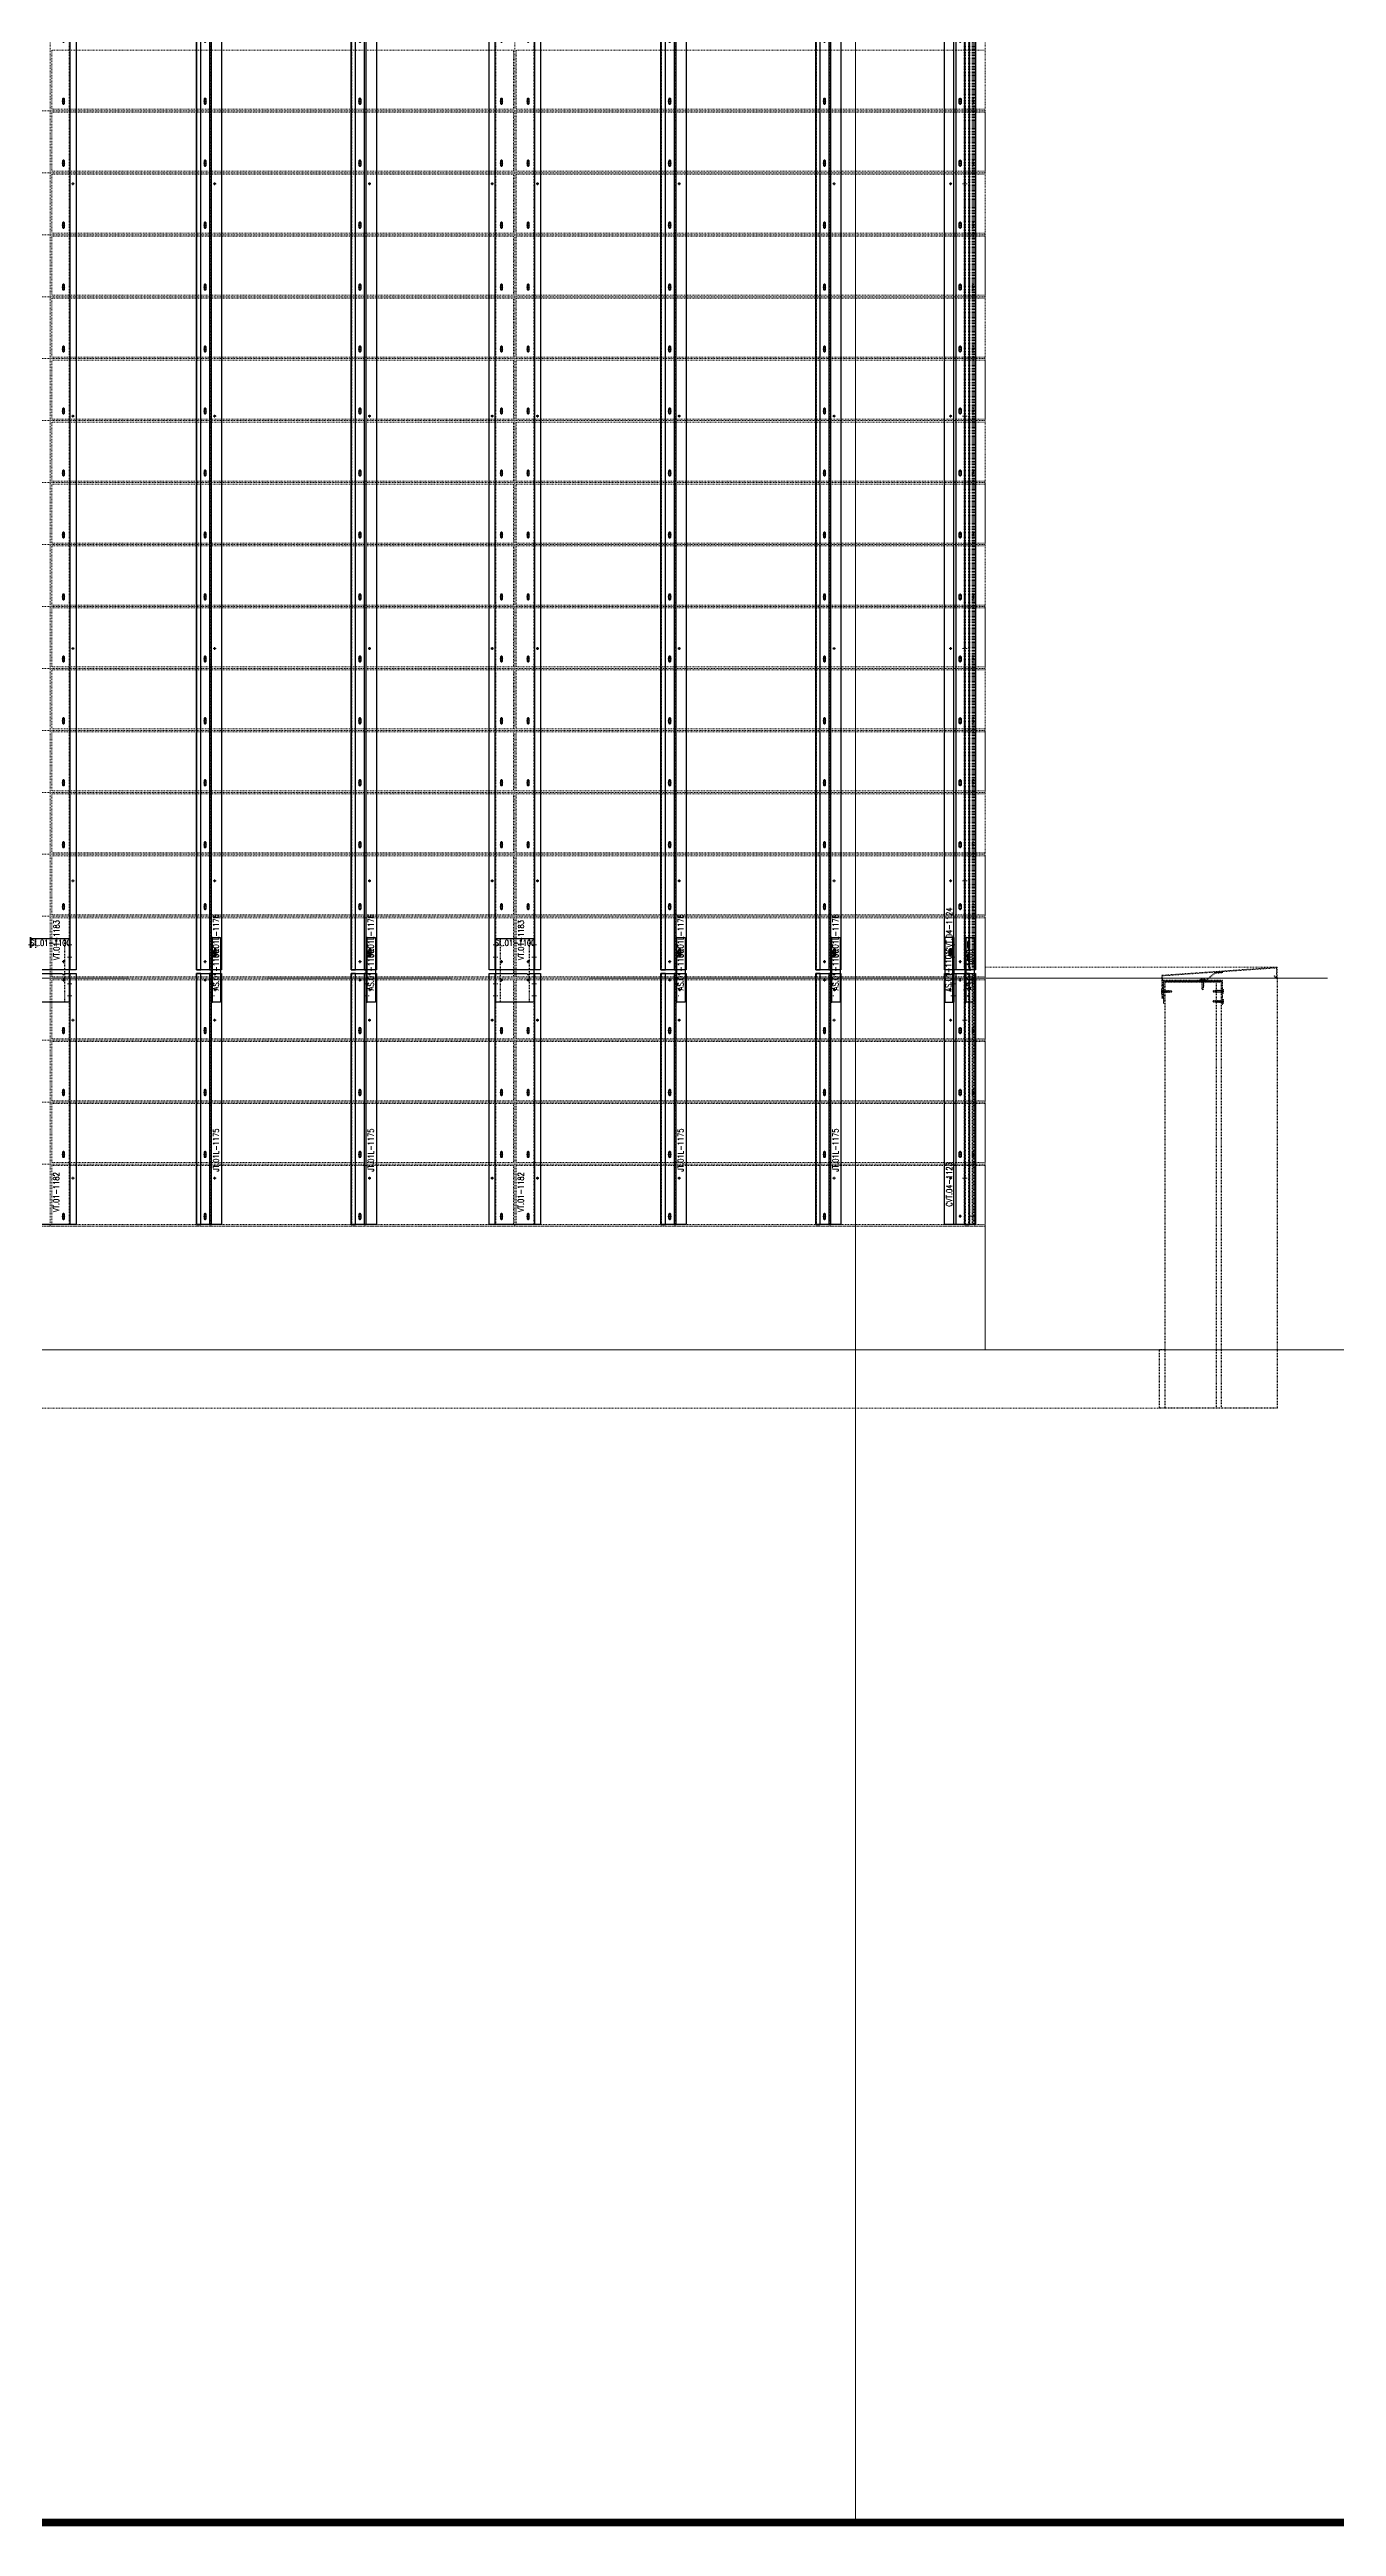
# Model space of a CAD drawing. Header units: inches. Extents: x 841 to 14369, y -4386 to -3225.
# Drawn here: x 6697.4 to 6863.6, y -4190.6 to -3870.8 of the extents above; entities that cross this region are included whole.
import ezdxf
from ezdxf.xclip import XClip

# ---------------------------------------------------------------- set-up
doc = ezdxf.new("R2010")
doc.units = ezdxf.units.IN
doc.header["$MEASUREMENT"] = 0
doc.header["$XCLIPFRAME"] = 0
for name, pattern in [('NBK_Center', [0.541667, 0.333333, -0.0625, 0.083333, -0.0625]), ('NBK_Center2', [0.270833, 0.166667, -0.03125, 0.041667, -0.03125]), ('NBK_CenterX2', [1.083333, 0.666667, -0.125, 0.166667, -0.125]), ('NBK_Hidden', [0.125, 0.083333, -0.041667]), ('NBK_Hidden2', [0.0625, 0.041667, -0.020833])]:
    doc.linetypes.add(name, pattern=pattern)
doc.layers.get('Defpoints').update_dxf_attribs({"color": 250, "lineweight": 0})
for name, color, linetype, lineweight in [('!Bracket', 11, 'Continuous', 25), ('!Dimension', 50, 'Continuous', 5), ('!Extrusion', 140, 'Continuous', 25), ('!Gridline', 112, 'NBK_CenterX2', 5), ('!Hatch', 8, 'Continuous', 5), ('!Linetype_Center', 220, 'NBK_Center', 9), ('!Linetype_Center2', 222, 'NBK_Center2', 9), ('!Linetype_Hidden', 210, 'NBK_Hidden', 9), ('!Misc1', 254, 'Continuous', 5), ('!Misc2', 252, 'NBK_Hidden2', 5)]:
    doc.layers.add(name, color=color, linetype=linetype, lineweight=lineweight)
doc.styles.add('Romans', font='romans.shx', dxfattribs={"width": 0.8})

# ---------------------------------------------------------------- blocks, each defined once
blk = doc.blocks.new('A$C5F5E0350')
for p, q in [((0, -364.16), (0, 165.69)), ((-1596.96, -258), (370.98, -258))]:
    blk.add_line(p, q)
blk = doc.blocks.new('A$C5F5E04A0')
at = {"layer": '!Linetype_Hidden'}
for p, q in [((-104, 16), (-104, 324)), ((-44, 16), (-44, 324)), ((-204.25, 160), (16.75, 160)), ((-204.25, 152), (16.75, 152)), ((-204.25, 144), (16.75, 144)), ((-204.25, 136), (16.75, 136)), ((-204.25, 128), (16.75, 128)), ((-204.25, 120), (16.75, 120)), ((-204.25, 112), (16.75, 112)), ((-204.25, 104), (16.75, 104)), ((-204.25, 96), (16.75, 96)), ((-204.25, 88), (16.75, 88)), ((-204.25, 80), (16.75, 80)), ((-204.25, 72), (16.75, 72)), ((-204.25, 64), (16.75, 64)), ((-204.25, 56), (16.75, 56)), ((-204.25, 48), (16.75, 48)), ((-204.25, 40), (16.75, 40)), ((-204.25, 32), (16.75, 32)), ((-204.25, 24), (16.75, 24)), ((-204.25, 16), (16.75, 16))]:
    blk.add_line(p, q, dxfattribs=at)
for points in [[(-103.81, 160.19), (-44.19, 160.19), (-44.19, 167.81), (-103.81, 167.81)], [(-43.81, 160.19), (16.75, 160.19), (16.75, 167.81), (-43.81, 167.81)], [(-103.81, 159.81), (-44.19, 159.81), (-44.19, 152.19), (-103.81, 152.19)], [(-43.81, 159.81), (16.75, 159.81), (16.75, 152.19), (-43.81, 152.19)], [(-103.81, 144.19), (-44.19, 144.19), (-44.19, 151.81), (-103.81, 151.81)], [(-43.81, 144.19), (16.75, 144.19), (16.75, 151.81), (-43.81, 151.81)], [(-103.81, 143.81), (-44.19, 143.81), (-44.19, 136.19), (-103.81, 136.19)], [(-43.81, 143.81), (16.75, 143.81), (16.75, 136.19), (-43.81, 136.19)], [(-103.81, 128.19), (-44.19, 128.19), (-44.19, 135.81), (-103.81, 135.81)], [(-43.81, 128.19), (16.75, 128.19), (16.75, 135.81), (-43.81, 135.81)], [(-103.81, 127.81), (-44.19, 127.81), (-44.19, 120.19), (-103.81, 120.19)], [(-43.81, 127.81), (16.75, 127.81), (16.75, 120.19), (-43.81, 120.19)], [(-103.81, 112.19), (-44.19, 112.19), (-44.19, 119.81), (-103.81, 119.81)], [(-43.81, 112.19), (16.75, 112.19), (16.75, 119.81), (-43.81, 119.81)], [(-103.81, 111.81), (-44.19, 111.81), (-44.19, 104.19), (-103.81, 104.19)], [(-43.81, 111.81), (16.75, 111.81), (16.75, 104.19), (-43.81, 104.19)], [(-103.81, 96.19), (-44.19, 96.19), (-44.19, 103.81), (-103.81, 103.81)], [(-43.81, 96.19), (16.75, 96.19), (16.75, 103.81), (-43.81, 103.81)], [(-103.81, 95.81), (-44.19, 95.81), (-44.19, 88.19), (-103.81, 88.19)], [(-43.81, 95.81), (16.75, 95.81), (16.75, 88.19), (-43.81, 88.19)], [(-103.81, 80.19), (-44.19, 80.19), (-44.19, 87.81), (-103.81, 87.81)], [(-43.81, 80.19), (16.75, 80.19), (16.75, 87.81), (-43.81, 87.81)], [(-103.81, 79.81), (-44.19, 79.81), (-44.19, 72.19), (-103.81, 72.19)], [(-43.81, 79.81), (16.75, 79.81), (16.75, 72.19), (-43.81, 72.19)], [(-103.81, 64.19), (-44.19, 64.19), (-44.19, 71.81), (-103.81, 71.81)], [(-43.81, 64.19), (16.75, 64.19), (16.75, 71.81), (-43.81, 71.81)], [(-103.81, 63.81), (-44.19, 63.81), (-44.19, 56.19), (-103.81, 56.19)], [(-43.81, 63.81), (16.75, 63.81), (16.75, 56.19), (-43.81, 56.19)], [(-103.81, 55.81), (-44.19, 55.81), (-44.19, 48.19), (-103.81, 48.19)], [(-43.81, 55.81), (16.75, 55.81), (16.75, 48.19), (-43.81, 48.19)], [(-103.81, 47.81), (-44.19, 47.81), (-44.19, 40.19), (-103.81, 40.19)], [(-43.81, 47.81), (16.75, 47.81), (16.75, 40.19), (-43.81, 40.19)], [(-103.81, 39.81), (-44.19, 39.81), (-44.19, 32.19), (-103.81, 32.19)], [(-43.81, 39.81), (16.75, 39.81), (16.75, 32.19), (-43.81, 32.19)], [(-103.81, 31.81), (-44.19, 31.81), (-44.19, 24.19), (-103.81, 24.19)], [(-43.81, 31.81), (16.75, 31.81), (16.75, 24.19), (-43.81, 24.19)], [(-103.81, 23.81), (-44.19, 23.81), (-44.19, 16.19), (-103.81, 16.19)], [(-43.81, 23.81), (16.75, 23.81), (16.75, 16.19), (-43.81, 16.19)]]:
    blk.add_lwpolyline(points, close=True, dxfattribs=at)
blk = doc.blocks.new('*U831')
at = {"color": 0, "linetype": 'ByBlock'}
for p, q in [((0.1, -0.01), (-0.1, -0.04)), ((0.1, -0.07), (-0.1, -0.1)), ((0.1, -0.14), (-0.1, -0.16)), ((0.1, -0.2), (-0.1, -0.22)), ((0.1, -0.26), (-0.1, -0.29)), ((0.1, -0.32), (-0.1, -0.35)), ((0.1, -0.39), (-0.1, -0.41)), ((0.1, -0.45), (-0.1, -0.47)), ((0.1, -0.51), (-0.1, -0.54)), ((0.1, -0.57), (-0.1, -0.6)), ((0.1, -0.64), (-0.1, -0.66)), ((0.1, -0.7), (-0.1, -0.72)), ((0.02, -0.75), (-0.01, -0.93)), ((0, -1), (-0.01, -0.93)), ((0.08, -0.75), (0, -1))]:
    blk.add_line(p, q, dxfattribs=at)
blk.add_lwpolyline([(-0.17, 0.06), (0.17, 0.06, -0.999262), (0.17, 0), (-0.17, 0, -1.000932)], format="xyb", close=True)
for points in [[(0.07, 0), (-0.07, 0), (-0.07, -0.02)], [(0.07, 0), (0.1, -0.01), (0.07, -0.03), (0.07, -0.06)], [(-0.07, -0.08), (-0.07, -0.05), (-0.1, -0.04), (-0.07, -0.02)], [(-0.07, -0.14), (-0.07, -0.11), (-0.1, -0.1), (-0.07, -0.08)], [(-0.07, -0.2), (-0.07, -0.17), (-0.1, -0.16), (-0.07, -0.14)], [(-0.07, -0.27), (-0.07, -0.23), (-0.1, -0.22), (-0.07, -0.2)], [(-0.07, -0.33), (-0.07, -0.3), (-0.1, -0.29), (-0.07, -0.27)], [(-0.07, -0.39), (-0.07, -0.36), (-0.1, -0.35), (-0.07, -0.33)], [(-0.07, -0.45), (-0.07, -0.42), (-0.1, -0.41), (-0.07, -0.39)], [(-0.07, -0.52), (-0.07, -0.48), (-0.1, -0.47), (-0.07, -0.45)], [(-0.07, -0.58), (-0.07, -0.55), (-0.1, -0.54), (-0.07, -0.52)], [(-0.07, -0.64), (-0.07, -0.61), (-0.1, -0.6), (-0.07, -0.58)], [(-0.07, -0.7), (-0.07, -0.67), (-0.1, -0.66), (-0.07, -0.64)], [(-0.07, -0.77), (-0.07, -0.73), (-0.1, -0.72), (-0.07, -0.7)], [(0.07, -0.75), (0.08, -0.75), (0.08, -0.93), (0, -1), (-0.08, -0.93), (-0.08, -0.75), (-0.07, -0.75), (-0.07, -0.77)], [(0.07, -0.06), (0.1, -0.07), (0.07, -0.09), (0.07, -0.12)], [(0.07, -0.12), (0.1, -0.14), (0.07, -0.15), (0.07, -0.19)], [(0.07, -0.19), (0.1, -0.2), (0.07, -0.22), (0.07, -0.25)], [(0.07, -0.25), (0.1, -0.26), (0.07, -0.28), (0.07, -0.31)], [(0.07, -0.31), (0.1, -0.32), (0.07, -0.34), (0.07, -0.38)], [(0.07, -0.38), (0.1, -0.39), (0.07, -0.41), (0.07, -0.44)], [(0.07, -0.44), (0.1, -0.45), (0.07, -0.47), (0.07, -0.5)], [(0.07, -0.5), (0.1, -0.51), (0.07, -0.53), (0.07, -0.56)], [(0.07, -0.56), (0.1, -0.57), (0.07, -0.59), (0.07, -0.62)], [(0.07, -0.62), (0.1, -0.64), (0.07, -0.66), (0.07, -0.69)], [(0.07, -0.69), (0.1, -0.7), (0.07, -0.72), (0.07, -0.75)]]:
    blk.add_lwpolyline(points, dxfattribs=at)
for centre, radius, start, end in [((-0.04, -0.93), 0.0417, 132.5802, 180.5455), ((-0.05, -0.94), 0.0414, 11.0573, 109.1534)]:
    blk.add_arc(centre, radius, start, end, dxfattribs=at)
blk = doc.blocks.new('A$C5E8AE244')
at = {"layer": '!Hatch', "const_width": 0.0625}
blk.add_lwpolyline([(-6.42, 1.19), (-7.43, 1.26)], dxfattribs=at)
at = {"layer": '!Hatch'}
blk.add_lwpolyline([(-6.42, 1.15), (-7.44, 1.22), (-7.43, 1.3), (-6.42, 1.23)], close=True, dxfattribs=at)
at = {"layer": '!Misc1'}
blk.add_lwpolyline([(-14.49, 1.83), (-14.49, 1.87), (-14.45, 1.87)], dxfattribs=at)
at = {"layer": '!Misc2'}
for p, q in [((0.31, 0.19), (0.19, -2.12)), ((0.31, -2.12), (0.19, 0.19))]:
    blk.add_line(p, q, dxfattribs=at)
blk.add_lwpolyline([(0.39, -2.12), (0.39, 0.83), (-14.45, 1.87, 0.434812), (-14.49, 1.83), (-14.49, 0.45, 0.645045), (-14.43, 0.42), (-14.1, 0.71), (-14.15, 0.77), (-14.35, 0.6, -0.645045), (-14.41, 0.63), (-14.41, 1.74, -0.434812), (-14.37, 1.78), (0.31, 0.76), (0.31, -2.12)], format="xyb", close=True, dxfattribs=at)
for points in [[(-4.37, 0.19), (-5.37, 0.19), (-6.45, 1.09), (-7.44, 1.16), (-7.44, 1.22), (-6.42, 1.15), (-5.35, 0.25), (-4.37, 0.25)], [(0.13, -2.81), (0.13, 0.12), (-7.37, 0.12), (-7.37, -2.94), (-7.43, -2.94), (-7.43, 0.19), (0.13, 0.19), (0.19, 0.19), (0.19, -2.81)], [(0.19, 0.19), (0.31, 0.19), (0.31, -2.12), (0.19, -2.12)]]:
    blk.add_lwpolyline(points, close=True, dxfattribs=at)
at = {"layer": '!Misc2', "xscale": -1.279102632693, "yscale": 1.279102632693, "zscale": 1.279102632693}
blk.add_blockref('*U831', (-4.88, 0.25), dxfattribs=at)
at = {"layer": '!Misc2', "yscale": 1.279102632693, "zscale": 1.279102632693}
for p, xscale, rotation in [((-7.47, -1.24), -1.279102632693, 90), ((-7.47, -2.54), -1.279102632693, 90), ((0.39, -1.25), 1.279102632693, 270)]:
    blk.add_blockref('*U831', p, dxfattribs=dict(at, xscale=xscale, rotation=rotation))
blk = doc.blocks.new('A$C5F5E0AF2')
for p, q in [((16.75, -258), (16.75, 66.5)), ((54.46, -208.58), (16.75, -208.58))]:
    blk.add_line(p, q)
at = {"lineweight": 30}
for p, q in [((39.97, -265.5), (39.97, -210.46)), ((46.59, -210.46), (46.59, -265.5)), ((47.22, -210.46), (47.22, -265.5)), ((39.97, -258), (39.22, -258)), ((39.22, -258), (39.22, -265.5))]:
    blk.add_line(p, q, dxfattribs=at)
for points in [[(54.46, -210), (54.46, -265.5), (39.22, -265.5)], [(39.97, -210.46), (47.22, -210.46)]]:
    blk.add_lwpolyline(points, dxfattribs=at)
at = {"color": 8, "const_width": 0.125}
blk.add_lwpolyline([(39.97, -210.39), (47.34, -210.39)], dxfattribs=at)
at = {"linetype": 'NBK_Hidden2'}
blk.add_lwpolyline([(47.34, -210.46), (39.97, -210.46), (39.97, -210.33), (47.34, -210.33)], close=True, dxfattribs=at)
for points in [[(-1326.09, -242), (16.75, -242), (16.75, -258), (-1326.09, -258)], [(-1355.85, -265.5), (39.22, -265.5), (39.22, -258), (-1355.85, -258)]]:
    blk.add_lwpolyline(points, close=True)
at = {"xscale": -1}
blk.add_blockref('A$C5E8AE244', (39.97, -210.45), dxfattribs=at)
blk = doc.blocks.new('A$C5F5F6268')
at = {"layer": '!Linetype_Hidden'}
blk.add_blockref('A$C5F5E0AF2', (0, 0), dxfattribs=at)
at = {"color": 1}
blk.add_blockref('A$C5F5E04A0', (0, -258), dxfattribs=at)
blk = doc.blocks.new('GRID_ELEV EAST_E')
at = {"layer": '!Gridline'}
for p, q in [((9.3581, -3.0856, 0.1664), (9.3581, 12.209, -9.4452)), ((-6.0487, 7.0113), (11.0095, 7.0113)), ((-6.0487, 6.6753), (11.0095, 6.6753))]:
    blk.add_line(p, q, dxfattribs=at)
blk = doc.blocks.new('WEEP HOLE')
at = {"layer": '!Linetype_Center'}
for p, q in [((-0.22, 0.37), (0.22, 0.37)), ((0, 0.83), (0, -0.08))]:
    blk.add_line(p, q, dxfattribs=at)
at = {"color": 0}
blk.add_lwpolyline([(-0.14, 0.61), (-0.14, 0.14, 0.414214), (0, 0, 0.414214), (0.14, 0.14), (0.14, 0.61, 0.414214), (0, 0.75, 0.414214)], format="xyb", close=True, dxfattribs=at)
blk = doc.blocks.new('19mm WEEP HOLE')
at = {"layer": '!Linetype_Center'}
blk.add_line((-0.37, 0.2), (-0.37, -0.12), dxfattribs=at)
at = {"linetype": 'NBK_Hidden'}
blk.add_lwpolyline([(-0.75, 0.08), (0, 0.08), (0, 0), (-0.75, 0)], close=True, dxfattribs=at)
blk = doc.blocks.new('TAP HOLE_5mm')
at = {"layer": '!Linetype_Center2'}
for points in [[(-0.18, 0), (0.18, 0)], [(0, 0.18), (0, -0.18)]]:
    blk.add_lwpolyline(points, dxfattribs=at)
blk.add_circle((0, 0), 0.101)
blk = doc.blocks.new('CLEAR SECTION HOLE')
at = {"layer": '!Linetype_Center2'}
blk.add_line((-0.33, 0), (0.26, 0), dxfattribs=at)
at = {"layer": '!Misc2'}
blk.add_lwpolyline([(-0.08, 0.1), (0, 0.1), (0, -0.1), (-0.08, -0.1)], close=True, dxfattribs=at)
blk = doc.blocks.new('HOLE SECTION')
at = {"layer": '!Linetype_Center2'}
blk.add_line((-0.33, 0), (0.26, 0), dxfattribs=at)
at = {"layer": '!Misc2'}
blk.add_lwpolyline([(-0.09, 0.1), (0, 0.1), (0, -0.1), (-0.09, -0.1)], close=True, dxfattribs=at)
blk = doc.blocks.new('SECTION CLEAR HOLE 1')
at = {"layer": '!Linetype_Center2'}
blk.add_line((-0.33, 0, 0), (0.26, 0, 0), dxfattribs=at)
at = {"layer": '!Misc2'}
blk.add_lwpolyline([(-0.12, 0.1), (0, 0.1), (0, -0.1), (-0.12, -0.1)], close=True, dxfattribs=at)
blk = doc.blocks.new('SLOTTED SECTION1')
at = {"layer": '!Linetype_Center2'}
blk.add_lwpolyline([(-0.24, 0), (0.12, 0)], dxfattribs=at)
at = {"layer": '!Misc2'}
blk.add_lwpolyline([(-0.12, 0.47), (0, 0.47), (0, -0.47), (-0.12, -0.47)], close=True, dxfattribs=at)
blk = doc.blocks.new('SLOTTED HOLE 1')
at = {"layer": '!Linetype_Center'}
for p, q in [((0, 0.55), (0, -0.55)), ((-0.22, 0), (0.22, 0))]:
    blk.add_line(p, q, dxfattribs=at)
at = {"color": 0}
blk.add_lwpolyline([(-0.14, 0.33), (-0.14, -0.33, 0.414214), (0, -0.47, 0.414214), (0.14, -0.33), (0.14, 0.33, 0.414214), (0, 0.47, 0.414214)], format="xyb", close=True, dxfattribs=at)
blk = doc.blocks.new('SL.01-1101')
at = {"layer": '!Bracket'}
for points in [[(4.65, -1.3), (4.65, -0.12), (-3.67, -0.12), (-3.67, -1.3)], [(-3.67, -1.3), (-3.67, -1.18), (4.65, -1.18), (4.65, -1.3)]]:
    blk.add_lwpolyline(points, close=True, dxfattribs=at)
at = {"layer": '!Dimension', "xscale": -1, "rotation": 270}
for name, p in [('SECTION CLEAR HOLE 1', (-2.88, -1.18)), ('SECTION CLEAR HOLE 1', (-1.3, -1.18)), ('SLOTTED SECTION1', (2.15, -1.18)), ('SLOTTED SECTION1', (3.73, -1.18))]:
    blk.add_blockref(name, p, dxfattribs=at)
at = {"layer": '!Extrusion', "xscale": -1, "rotation": 270}
blk.add_blockref('TAP HOLE_5mm', (-2.09, -0.83), dxfattribs=at)
at = {"layer": '!Extrusion', "linetype": 'NBK_Hidden', "xscale": -1, "rotation": 270}
blk.add_blockref('SLOTTED HOLE 1', (2.75, -0.83), dxfattribs=at)
at = {"layer": 'Defpoints', "color": 30, "insert": (0.32, -0.6), "char_height": 0.75, "width": 1.65, "attachment_point": 5, "style": 'Romans'}
blk.add_mtext('AS.01-1101', dxfattribs=at)
blk = doc.blocks.new('AS.01-1100-')
at = {"layer": '!Bracket'}
for points in [[(4.65, 1.33), (4.65, 0.15), (-3.67, 0.15), (-3.67, 1.33)], [(-3.67, 1.33), (-3.67, 1.21), (4.65, 1.21), (4.65, 1.33)]]:
    blk.add_lwpolyline(points, close=True, dxfattribs=at)
at = {"layer": '!Dimension', "rotation": 270}
for name, p in [('SECTION CLEAR HOLE 1', (-2.09, 1.21)), ('SLOTTED SECTION1', (2.75, 1.21))]:
    blk.add_blockref(name, p, dxfattribs=at)
at = {"layer": '!Extrusion', "rotation": 270}
for p in [(-2.88, 0.86, 0), (-1.3, 0.86, 0)]:
    blk.add_blockref('TAP HOLE_5mm', p, dxfattribs=at)
at = {"layer": '!Extrusion', "linetype": 'NBK_Hidden', "rotation": 270}
for p in [(2.15, 0.86), (3.73, 0.86)]:
    blk.add_blockref('SLOTTED HOLE 1', p, dxfattribs=at)
at = {"layer": 'Defpoints', "color": 30, "insert": (0.49, 0.74), "char_height": 0.75, "width": 1.65, "attachment_point": 5, "style": 'Romans'}
blk.add_mtext('AS.01-1100', dxfattribs=at)
blk = doc.blocks.new('CVT.04-1124')
at = {"layer": '!Extrusion'}
blk.add_lwpolyline([(-3.97, 0), (-3.97, 143.5), (-3.34, 143.5, 1), (-3.06, 143.5), (0, 143.5), (0, 0)], format="xyb", close=True, dxfattribs=at)
for points in [[(-2.78, 0), (-2.78, 143.5), (-2.53, 143.5), (-2.53, 0)], [(-0.76, 0), (-0.76, 143.5), (-1.41, 143.5), (-1.41, 0)]]:
    blk.add_lwpolyline(points, close=True, dxfattribs=at)
at = {"layer": '!Extrusion', "linetype": 'NBK_Hidden'}
for points in [[(-1.42, 0), (-1.42, 143.5), (-1.33, 143.5), (-1.33, 0)], [(-0.86, 0), (-0.86, 143.5), (-0.76, 143.5), (-0.76, 0)], [(-0.35, 0), (-0.35, 143.5), (-0.28, 143.5), (-0.28, 0)], [(-0.04, 0), (-0.04, 143.5), (-0.14, 143.5), (-0.14, 0)]]:
    blk.add_lwpolyline(points, close=True, dxfattribs=at)
at = {"layer": '!Dimension'}
for name, p in [('CLEAR SECTION HOLE', (-0.28, 142.67)), ('HOLE SECTION', (-1.33, 131.5)), ('HOLE SECTION', (-1.33, 101.5)), ('HOLE SECTION', (-1.33, 71.5)), ('HOLE SECTION', (-1.33, 41.5)), ('HOLE SECTION', (-1.33, 11.5)), ('CLEAR SECTION HOLE', (-0.28, 1.06))]:
    blk.add_blockref(name, p, dxfattribs=at)
at = {"layer": '!Extrusion', "xscale": -1}
for name, p in [('TAP HOLE_5mm', (-1.97, 142.67)), ('WEEP HOLE', (-1.97, 135.78)), ('WEEP HOLE', (-1.97, 127.78)), ('WEEP HOLE', (-1.97, 119.78)), ('WEEP HOLE', (-1.97, 111.78)), ('WEEP HOLE', (-1.97, 103.78)), ('WEEP HOLE', (-1.97, 95.78)), ('WEEP HOLE', (-1.97, 87.78)), ('WEEP HOLE', (-1.97, 79.78)), ('WEEP HOLE', (-1.97, 71.78)), ('WEEP HOLE', (-1.97, 63.78)), ('WEEP HOLE', (-1.97, 55.78)), ('WEEP HOLE', (-1.97, 47.78)), ('WEEP HOLE', (-1.97, 39.77)), ('WEEP HOLE', (-1.97, 31.78)), ('WEEP HOLE', (-1.97, 23.78)), ('WEEP HOLE', (-1.97, 15.78)), ('WEEP HOLE', (-1.97, 7.78)), ('TAP HOLE_5mm', (-1.97, 1.06))]:
    blk.add_blockref(name, p, dxfattribs=at)
at = {"layer": '!Extrusion', "rotation": 270}
for p in [(-0.35, 135.78), (-0.35, 127.78), (-0.35, 119.78), (-0.35, 111.78), (-0.35, 103.78), (-0.35, 95.78), (-0.35, 87.78), (-0.35, 79.78), (-0.35, 71.78), (-0.35, 63.78), (-0.35, 55.78), (-0.35, 47.78), (-0.35, 39.77), (-0.35, 31.78), (-0.35, 23.78), (-0.35, 15.78), (-0.35, 7.78)]:
    blk.add_blockref('19mm WEEP HOLE', p, dxfattribs=at)
at = {"layer": '!Extrusion'}
for p in [(-3.2, 131.5), (-3.2, 101.5), (-3.2, 71.5), (-3.2, 41.5), (-3.2, 11.5)]:
    blk.add_blockref('TAP HOLE_5mm', p, dxfattribs=at)
at = {"color": 144, "rotation": 90}
for name, p in [('SL.01-1101', (-4.08, 143.5)), ('AS.01-1100-', (0, 143.5))]:
    blk.add_blockref(name, p, dxfattribs=at)
at = {"layer": 'Defpoints', "color": 3, "insert": (-3.38, 5.18), "char_height": 0.75, "width": 1.65, "attachment_point": 5, "rotation": 90, "style": 'Romans'}
blk.add_mtext('CVT.04-1124', dxfattribs=at)
blk = doc.blocks.new('CVT.04-1123')
at = {"layer": '!Extrusion'}
blk.add_lwpolyline([(-3.97, 0), (-3.97, 32.4), (-3.34, 32.4, 1), (-3.06, 32.4), (0, 32.4), (0, 0)], format="xyb", close=True, dxfattribs=at)
for points in [[(-2.78, 0), (-2.78, 32.4), (-2.53, 32.4), (-2.53, 0)], [(-0.76, 0), (-0.76, 32.4), (-1.41, 32.4), (-1.41, 0)]]:
    blk.add_lwpolyline(points, close=True, dxfattribs=at)
at = {"layer": '!Extrusion', "linetype": 'NBK_Hidden'}
for points in [[(-1.42, 0), (-1.42, 32.4), (-1.33, 32.4), (-1.33, 0)], [(-0.86, 0), (-0.86, 32.4), (-0.76, 32.4), (-0.76, 0)], [(-0.35, 0), (-0.35, 32.4), (-0.28, 32.4), (-0.28, 0)], [(-0.04, 0), (-0.04, 32.4), (-0.14, 32.4), (-0.14, 0)]]:
    blk.add_lwpolyline(points, close=True, dxfattribs=at)
at = {"layer": '!Dimension'}
for name, p in [('CLEAR SECTION HOLE', (-0.28, 31.57)), ('HOLE SECTION', (-1.33, 26.4)), ('HOLE SECTION', (-1.33, 6)), ('CLEAR SECTION HOLE', (-0.28, 1.09))]:
    blk.add_blockref(name, p, dxfattribs=at)
at = {"layer": '!Extrusion', "xscale": -1}
for name, p in [('TAP HOLE_5mm', (-1.97, 31.57)), ('WEEP HOLE', (-1.97, 24.68)), ('WEEP HOLE', (-1.97, 16.68)), ('WEEP HOLE', (-1.97, 8.68)), ('TAP HOLE_5mm', (-1.97, 1.09))]:
    blk.add_blockref(name, p, dxfattribs=at)
at = {"layer": '!Extrusion'}
for p in [(-3.2, 26.4), (-3.2, 6)]:
    blk.add_blockref('TAP HOLE_5mm', p, dxfattribs=at)
at = {"layer": '!Extrusion', "rotation": 270}
for p in [(-0.35, 24.68), (-0.35, 16.68), (-0.35, 8.68)]:
    blk.add_blockref('19mm WEEP HOLE', p, dxfattribs=at)
at = {"color": 144, "rotation": 90}
for name, p in [('SL.01-1101', (-4.08, 32.4)), ('AS.01-1100-', (0, 32.4))]:
    blk.add_blockref(name, p, dxfattribs=at)
at = {"layer": 'Defpoints', "color": 3, "insert": (-3.38, 5.18), "char_height": 0.75, "width": 1.65, "attachment_point": 5, "rotation": 90, "style": 'Romans'}
blk.add_mtext('CVT.04-1123', dxfattribs=at)
blk = doc.blocks.new('AS.01-1100')
at = {"layer": '!Bracket'}
for points in [[(-1.3, 4.65), (-0.12, 4.65), (-0.12, -3.67), (-1.3, -3.67)], [(-1.3, -3.67), (-1.18, -3.67), (-1.18, 4.65), (-1.3, 4.65)]]:
    blk.add_lwpolyline(points, close=True, dxfattribs=at)
at = {"layer": '!Dimension'}
for name, p in [('SLOTTED SECTION1', (-1.18, 3.73)), ('SLOTTED SECTION1', (-1.18, 2.15)), ('SECTION CLEAR HOLE 1', (-1.18, -1.3)), ('SECTION CLEAR HOLE 1', (-1.18, -2.88))]:
    blk.add_blockref(name, p, dxfattribs=at)
at = {"layer": '!Extrusion', "linetype": 'NBK_Hidden'}
blk.add_blockref('SLOTTED HOLE 1', (-0.83, 2.75), dxfattribs=at)
at = {"layer": '!Extrusion', "rotation": 360}
blk.add_blockref('TAP HOLE_5mm', (-0.83, -2.09), dxfattribs=at)
at = {"layer": 'Defpoints', "color": 30, "insert": (-0.71, 0.49), "char_height": 0.75, "width": 1.65, "attachment_point": 5, "rotation": 90, "style": 'Romans'}
blk.add_mtext('AS.01-1100', dxfattribs=at)
blk = doc.blocks.new('JT.01L-1176')
at = {"layer": '!Extrusion'}
blk.add_lwpolyline([(3.25, 0), (0, 0), (0, 143.5), (2.22, 143.5, 1), (2.5, 143.5), (3.25, 143.5)], format="xyb", close=True, dxfattribs=at)
at = {"layer": '!Extrusion', "linetype": 'NBK_Hidden'}
for points in [[(0, 143.5), (0, 0), (0.08, 0), (0.08, 143.5)], [(1.87, 143.5), (1.87, 0), (1.95, 0), (1.95, 143.5)]]:
    blk.add_lwpolyline(points, close=True, dxfattribs=at)
at = {"layer": '!Extrusion'}
for points in [[(0, 143.5), (0, 0), (0.57, 0), (0.57, 143.5)], [(1.69, 143.5), (1.69, 0), (1.95, 0), (1.95, 143.5)]]:
    blk.add_lwpolyline(points, close=True, dxfattribs=at)
at = {"layer": '!Dimension'}
blk.add_blockref('AS.01-1100', (3.25, 143.5), dxfattribs=at)
at = {"layer": '!Extrusion', "rotation": 360}
for p in [(1.13, 142.67), (2.36, 131.5), (2.36, 101.5), (2.36, 71.5), (2.36, 41.5), (2.36, 11.5), (1.13, 1.06)]:
    blk.add_blockref('TAP HOLE_5mm', p, dxfattribs=at)
at = {"layer": '!Extrusion'}
for p in [(1.13, 135.78), (1.13, 127.78), (1.13, 119.78), (1.13, 111.78), (1.13, 103.78), (1.13, 95.78), (1.13, 87.78), (1.13, 79.78), (1.13, 71.78), (1.13, 63.78), (1.13, 55.78), (1.13, 47.78), (1.13, 39.77), (1.13, 31.78), (1.13, 23.78), (1.13, 15.78), (1.13, 7.78)]:
    blk.add_blockref('WEEP HOLE', p, dxfattribs=at)
at = {"layer": 'Defpoints', "color": 2, "insert": (2.54, 4.4), "char_height": 0.75, "width": 1.65, "attachment_point": 5, "rotation": 90, "style": 'Romans'}
blk.add_mtext('JT.01L-1176', dxfattribs=at)
blk = doc.blocks.new('JT.01L-1175')
at = {"layer": '!Extrusion'}
blk.add_lwpolyline([(3.25, 0), (0, 0), (0, 32.4), (2.22, 32.4, 1), (2.5, 32.4), (3.25, 32.4)], format="xyb", close=True, dxfattribs=at)
at = {"layer": '!Extrusion', "linetype": 'NBK_Hidden'}
for points in [[(0, 32.4), (0, 0), (0.08, 0), (0.08, 32.4)], [(1.87, 32.4), (1.87, 0), (1.95, 0), (1.95, 32.4)]]:
    blk.add_lwpolyline(points, close=True, dxfattribs=at)
at = {"layer": '!Extrusion'}
for points in [[(0, 32.4), (0, 0), (0.57, 0), (0.57, 32.4)], [(1.69, 32.4), (1.69, 0), (1.95, 0), (1.95, 32.4)]]:
    blk.add_lwpolyline(points, close=True, dxfattribs=at)
at = {"layer": '!Dimension'}
blk.add_blockref('AS.01-1100', (3.25, 32.4), dxfattribs=at)
at = {"layer": '!Extrusion', "rotation": 360}
for p in [(1.13, 31.57), (2.36, 26.4), (2.36, 6)]:
    blk.add_blockref('TAP HOLE_5mm', p, dxfattribs=at)
at = {"layer": '!Extrusion'}
for p in [(1.13, 24.68), (1.13, 16.68), (1.13, 8.68), (1.13, 0.67)]:
    blk.add_blockref('WEEP HOLE', p, dxfattribs=at)
at = {"layer": 'Defpoints', "color": 2, "insert": (2.54, 9.62), "char_height": 0.75, "width": 1.65, "attachment_point": 5, "rotation": 90, "style": 'Romans'}
blk.add_mtext('JT.01L-1175', dxfattribs=at)
blk = doc.blocks.new('SLOTTED SECTION HOLE')
at = {"layer": '!Linetype_Center2'}
blk.add_line((-0.33, 0), (0.26, 0), dxfattribs=at)
at = {"layer": '!Misc2'}
blk.add_lwpolyline([(-0.08, 0.47), (0, 0.47), (0, -0.47), (-0.08, -0.47)], close=True, dxfattribs=at)
blk = doc.blocks.new('VT.01-1183')
at = {"layer": '!Extrusion'}
blk.add_lwpolyline([(-2.45, 148.03), (2.45, 148.03), (2.45, 139.83), (-2.45, 139.83)], close=True, dxfattribs=at)
at = {"layer": '!Extrusion', "linetype": 'NBK_Hidden2'}
blk.add_lwpolyline([(-1.86, 148.03), (1.86, 148.03), (1.86, 139.83), (-1.86, 139.83)], close=True, dxfattribs=at)
at = {"layer": '!Extrusion'}
blk.add_lwpolyline([(3.33, 0), (-3.33, 0), (-3.33, 143.5), (1.58, 143.5, 1), (1.86, 143.5), (3.33, 143.5)], format="xyb", close=True, dxfattribs=at)
blk.add_lwpolyline([(1.86, 143.5), (2.54, 143.5), (2.54, 0), (-2.54, 0), (-2.54, 143.5), (1.58, 143.5)], dxfattribs=at)
at = {"layer": '!Extrusion', "linetype": 'NBK_Hidden'}
blk.add_lwpolyline([(1.86, 143.5), (2.46, 143.5), (2.46, 0), (-2.46, 0), (-2.46, 143.5), (1.58, 143.5)], dxfattribs=at)
at = {"layer": '!Dimension', "rotation": 360}
for name, p in [('CLEAR SECTION HOLE', (-2.46, 142.21)), ('CLEAR SECTION HOLE', (-2.46, 140.63)), ('CLEAR SECTION HOLE', (2.54, 142.21)), ('CLEAR SECTION HOLE', (2.54, 140.63)), ('SLOTTED SECTION HOLE', (-2.46, 3.23)), ('SLOTTED SECTION HOLE', (2.54, 3.23)), ('SLOTTED SECTION HOLE', (-2.46, 1.65)), ('SLOTTED SECTION HOLE', (2.54, 1.65))]:
    blk.add_blockref(name, p, dxfattribs=at)
at = {"layer": '!Extrusion', "rotation": 360}
for name, p in [('TAP HOLE_5mm', (-1.72, 142.67)), ('TAP HOLE_5mm', (1.72, 142.67)), ('WEEP HOLE', (-1.72, 135.78)), ('WEEP HOLE', (1.72, 135.78)), ('TAP HOLE_5mm', (-2.93, 131.5)), ('TAP HOLE_5mm', (2.93, 131.5)), ('WEEP HOLE', (-1.72, 127.78)), ('WEEP HOLE', (1.72, 127.78)), ('WEEP HOLE', (-1.72, 119.78)), ('WEEP HOLE', (1.72, 119.78)), ('WEEP HOLE', (-1.72, 111.78)), ('WEEP HOLE', (1.72, 111.78)), ('WEEP HOLE', (-1.72, 103.78)), ('WEEP HOLE', (1.72, 103.78)), ('TAP HOLE_5mm', (-2.93, 101.5)), ('TAP HOLE_5mm', (2.93, 101.5)), ('WEEP HOLE', (-1.72, 95.78)), ('WEEP HOLE', (1.72, 95.78)), ('WEEP HOLE', (-1.72, 87.78)), ('WEEP HOLE', (1.72, 87.78)), ('WEEP HOLE', (-1.72, 79.78)), ('WEEP HOLE', (1.72, 79.78)), ('TAP HOLE_5mm', (-2.93, 71.5)), ('WEEP HOLE', (-1.72, 71.78)), ('WEEP HOLE', (1.72, 71.78)), ('TAP HOLE_5mm', (2.93, 71.5)), ('WEEP HOLE', (-1.72, 63.78)), ('WEEP HOLE', (1.72, 63.78)), ('WEEP HOLE', (-1.72, 55.78)), ('WEEP HOLE', (1.72, 55.78)), ('WEEP HOLE', (-1.72, 47.78)), ('WEEP HOLE', (1.72, 47.78)), ('TAP HOLE_5mm', (-2.93, 41.5)), ('TAP HOLE_5mm', (2.93, 41.5)), ('WEEP HOLE', (-1.72, 39.77)), ('WEEP HOLE', (1.72, 39.77)), ('WEEP HOLE', (-1.72, 31.78)), ('WEEP HOLE', (1.72, 31.78)), ('WEEP HOLE', (-1.72, 23.78)), ('WEEP HOLE', (1.72, 23.78)), ('WEEP HOLE', (-1.72, 15.78)), ('WEEP HOLE', (1.72, 15.78)), ('TAP HOLE_5mm', (-2.93, 11.5)), ('TAP HOLE_5mm', (2.93, 11.5)), ('WEEP HOLE', (-1.72, 7.78)), ('WEEP HOLE', (1.72, 7.78)), ('TAP HOLE_5mm', (-1.72, 1.06)), ('TAP HOLE_5mm', (1.72, 1.06))]:
    blk.add_blockref(name, p, dxfattribs=at)
at = {"layer": 'Defpoints', "color": 30, "insert": (-0.07, 147.18), "char_height": 0.75, "width": 1.65, "attachment_point": 5, "style": 'Romans'}
blk.add_mtext('SL.01-1100', dxfattribs=at)
at = {"layer": 'Defpoints', "color": 1, "insert": (0.8, 3.84), "char_height": 0.75, "width": 1.65, "attachment_point": 5, "rotation": 90, "style": 'Romans'}
blk.add_mtext('VT.01-1183', dxfattribs=at)
blk = doc.blocks.new('VT.01-1182')
at = {"layer": '!Extrusion'}
blk.add_lwpolyline([(-2.45, 36.93), (2.45, 36.93), (2.45, 28.73), (-2.45, 28.73)], close=True, dxfattribs=at)
at = {"layer": '!Extrusion', "linetype": 'NBK_Hidden2'}
blk.add_lwpolyline([(-1.86, 36.93), (1.86, 36.93), (1.86, 28.73), (-1.86, 28.73)], close=True, dxfattribs=at)
at = {"layer": '!Extrusion'}
blk.add_lwpolyline([(3.33, 0), (-3.33, 0), (-3.33, 32.4), (1.58, 32.4, 1), (1.86, 32.4), (3.33, 32.4)], format="xyb", close=True, dxfattribs=at)
blk.add_lwpolyline([(1.86, 32.4), (2.54, 32.4), (2.54, 0), (-2.54, 0), (-2.54, 32.4), (1.58, 32.4)], dxfattribs=at)
at = {"layer": '!Extrusion', "linetype": 'NBK_Hidden'}
blk.add_lwpolyline([(1.86, 32.4), (2.46, 32.4), (2.46, 0), (-2.46, 0), (-2.46, 32.4), (1.58, 32.4)], dxfattribs=at)
at = {"layer": '!Dimension', "rotation": 360}
for p in [(-2.46, 31.1), (-2.46, 29.52), (2.54, 31.1), (2.54, 29.52)]:
    blk.add_blockref('CLEAR SECTION HOLE', p, dxfattribs=at)
at = {"layer": '!Extrusion'}
for name, p in [('TAP HOLE_5mm', (-1.72, 31.57)), ('TAP HOLE_5mm', (1.72, 31.57)), ('TAP HOLE_5mm', (-2.93, 26.4)), ('TAP HOLE_5mm', (2.93, 26.4)), ('WEEP HOLE', (-1.72, 24.68)), ('WEEP HOLE', (1.72, 24.68)), ('WEEP HOLE', (-1.72, 16.68)), ('WEEP HOLE', (1.72, 16.68)), ('WEEP HOLE', (-1.72, 8.68)), ('WEEP HOLE', (1.72, 8.68)), ('TAP HOLE_5mm', (-2.93, 6)), ('TAP HOLE_5mm', (2.93, 6)), ('WEEP HOLE', (-1.72, 0.67)), ('WEEP HOLE', (1.72, 0.67))]:
    blk.add_blockref(name, p, dxfattribs=at)
at = {"layer": 'Defpoints', "color": 30, "insert": (0.03, 36.38), "char_height": 0.75, "width": 1.65, "attachment_point": 5, "style": 'Romans'}
blk.add_mtext('SL.01-1100', dxfattribs=at)
at = {"layer": 'Defpoints', "color": 1, "insert": (0.77, 4.18), "char_height": 0.75, "width": 1.65, "attachment_point": 5, "rotation": 90, "style": 'Romans'}
blk.add_mtext('VT.01-1182', dxfattribs=at)
blk = doc.blocks.new('EAST PENTHOUSE TRACKS')
at = {"color": 3}
for name, p in [('VT.01-1183', (1228.01, 49.08)), ('VT.01-1183', (1288.01, 49.08)), ('VT.01-1182', (1228.01, 16.19)), ('VT.01-1182', (1288.01, 16.19))]:
    blk.add_blockref(name, p, dxfattribs=at)
at = {"color": 144}
for name, p in [('JT.01L-1176', (1246.88, 49.08)), ('JT.01L-1176', (1266.88, 49.08)), ('JT.01L-1176', (1306.88, 49.08)), ('JT.01L-1176', (1326.88, 49.08)), ('CVT.04-1124', (1347.49, 49.08)), ('CVT.04-1123', (1347.49, 16.19))]:
    blk.add_blockref(name, p, dxfattribs=at)
at = {"color": 6}
for p in [(1246.88, 16.19), (1266.88, 16.19), (1306.88, 16.19), (1326.88, 16.19)]:
    blk.add_blockref('JT.01L-1175', p, dxfattribs=at)

msp = doc.modelspace()

# ---------------------------------------------------------------- linework, layer by layer
at = {"layer": 'Defpoints', "color": 2, "const_width": 1}
msp.add_lwpolyline([(5267.32, -3651.07), (11124.33, -3651.07), (11124.33, -4190.12), (5267.32, -4190.12)], close=True, dxfattribs=at)

# ---------------------------------------------------------------- block references
ref = msp.add_blockref('GRID_ELEV EAST_E', (5464.64, -4992.32), dxfattribs=dict(xscale=142.857142857143, yscale=142.857142857143, zscale=142.857142857143))
XClip(ref).set_block_clipping_path([(-32.9321670538, 5.6154180436), (60.0743516113, 14.8345927078)])
at = {"color": 4}
msp.add_blockref('A$C5F5F6268', (6801.5, -3780.72), dxfattribs=at)
at = {"color": 144}
msp.add_blockref('EAST PENTHOUSE TRACKS', (5469.49, -4038.72), dxfattribs=at)
at = {"layer": 'Defpoints', "color": 1}
msp.add_blockref('A$C5F5E0350', (6801.5, -3780.72), dxfattribs=at)

doc.saveas('drawing.dxf')
